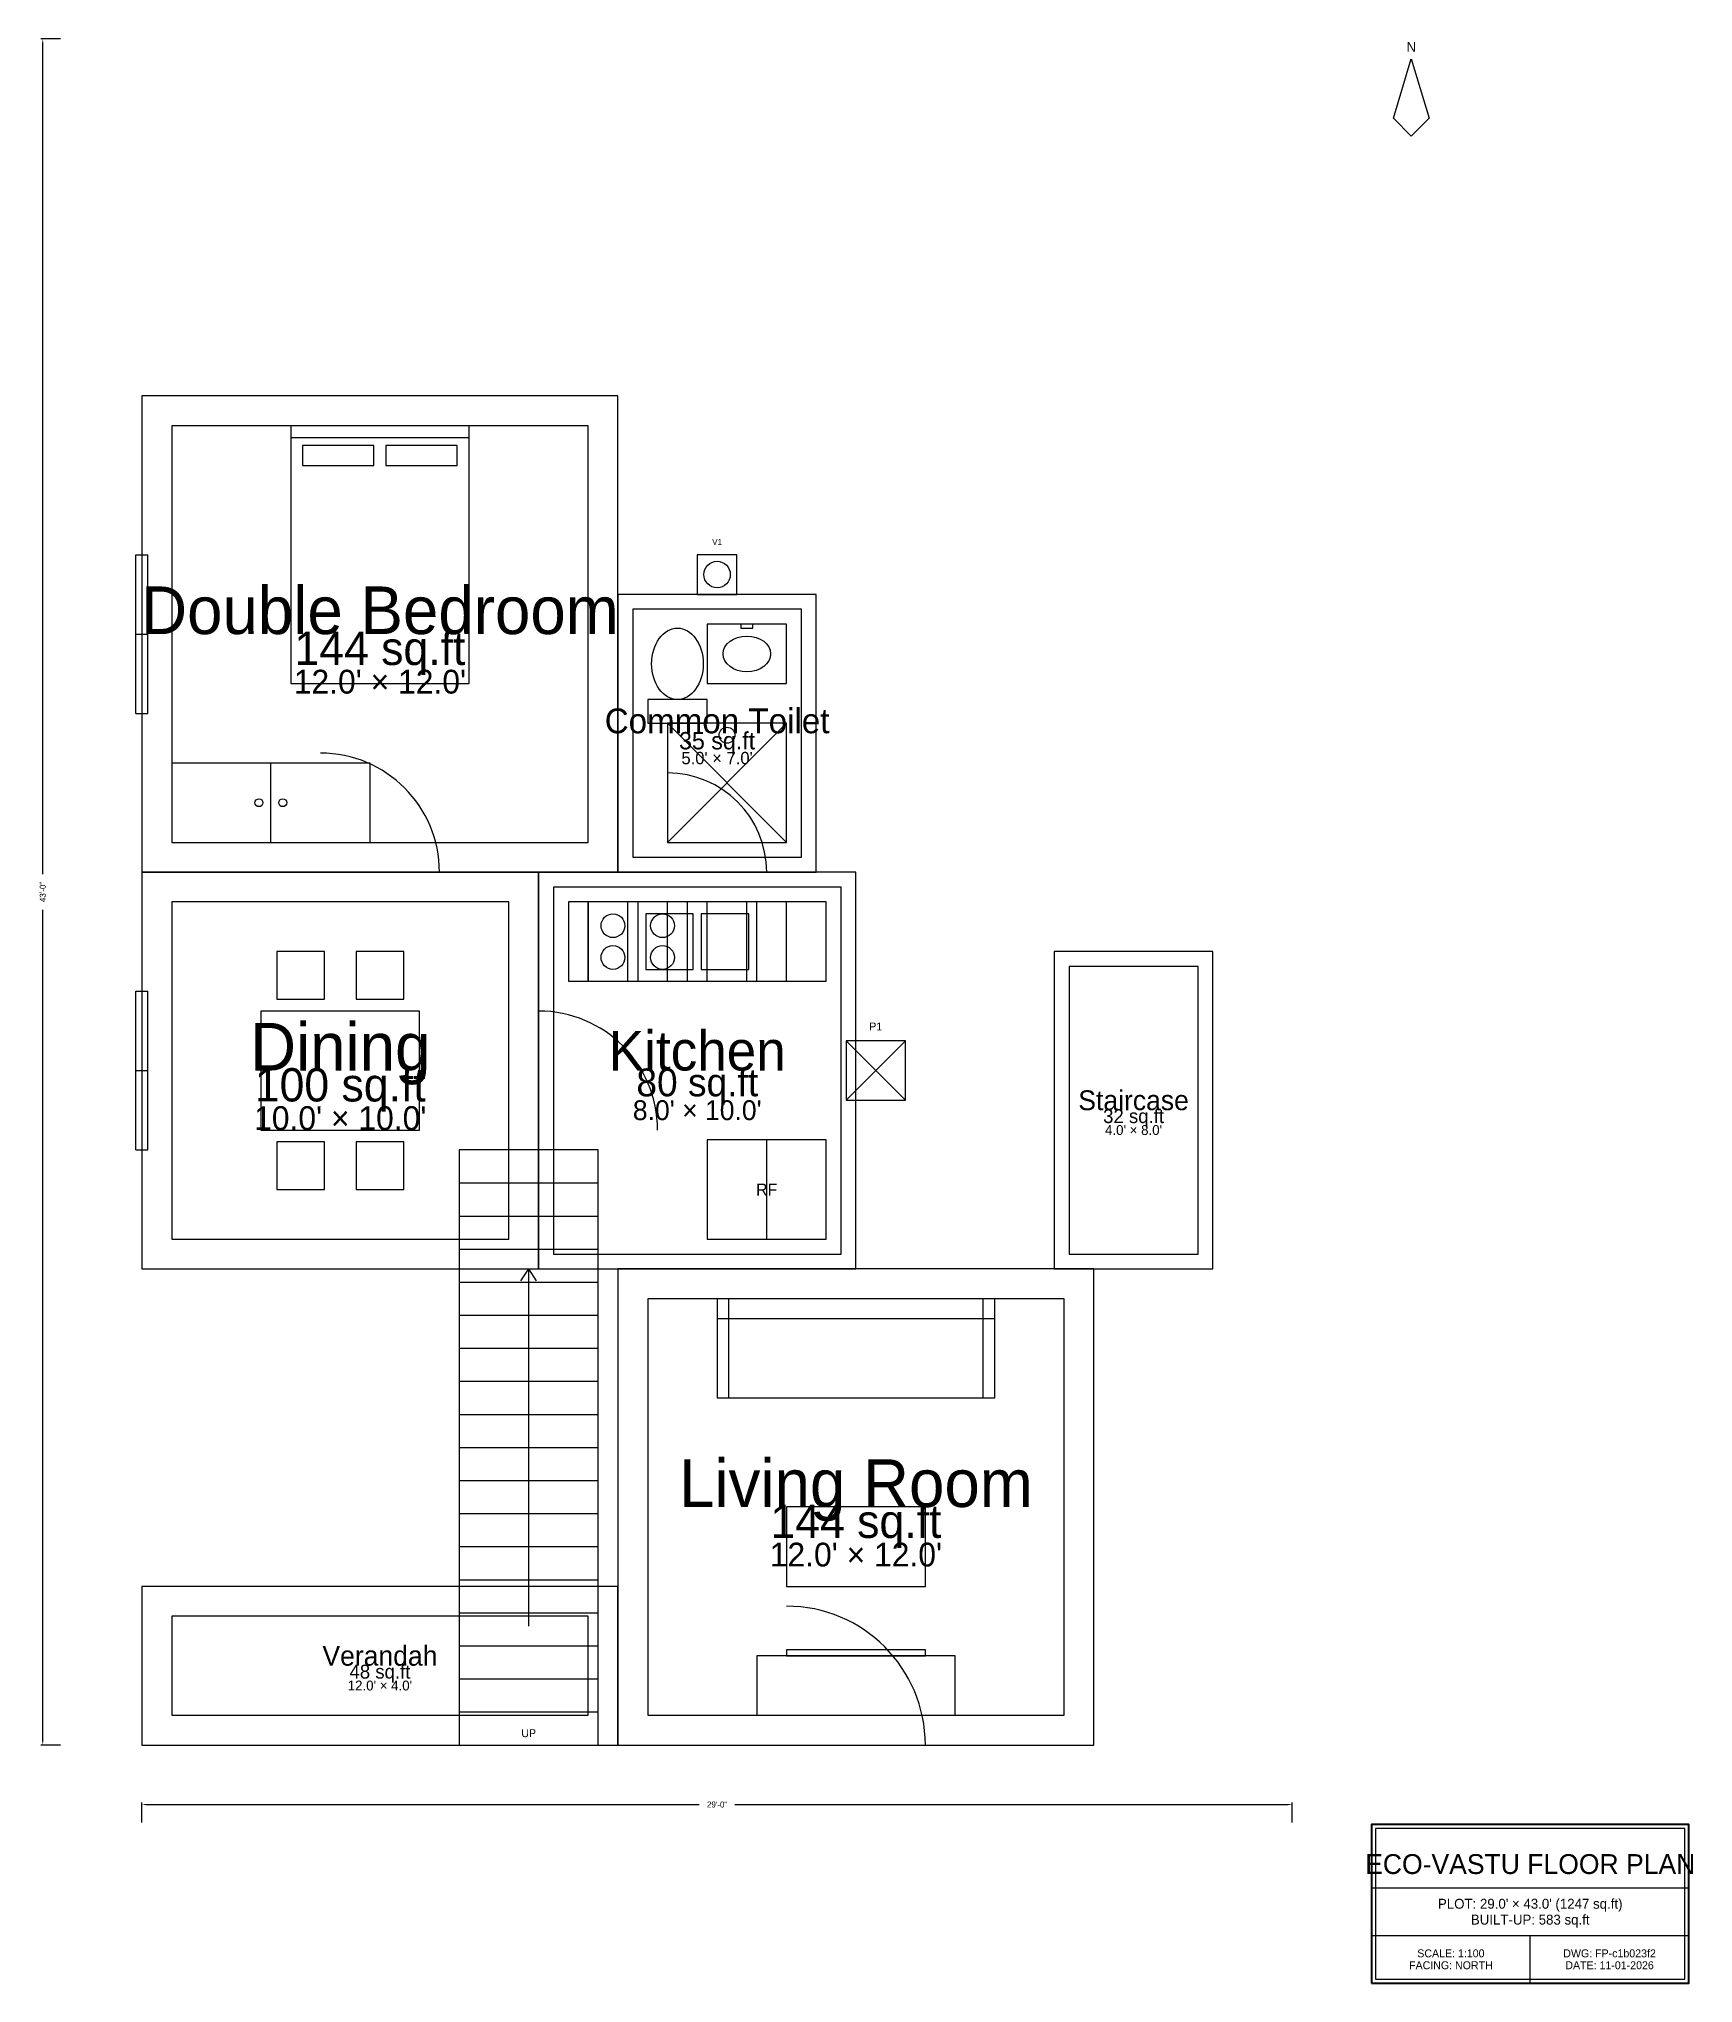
# Model space of a CAD drawing. Header units: feet. Extents: x -2.6 to 39.1, y -6 to 43.
import ezdxf
from ezdxf.enums import TextEntityAlignment as Align

# ---------------------------------------------------------------- set-up
doc = ezdxf.new("R2010")
doc.units = ezdxf.units.FT
for name, color, linetype in [('DOORS', 6, 'Continuous'), ('FIXTURES', 140, 'Continuous'), ('FURNITURE', 30, 'Continuous'), ('LABELS', 7, 'Continuous'), ('PLUMBING', 5, 'Continuous'), ('STAIRS', 3, 'Continuous'), ('VENTILATION', 4, 'Continuous'), ('WALLS', 1, 'Continuous'), ('WINDOWS', 4, 'Continuous')]:
    doc.layers.add(name, color=color, linetype=linetype)
doc.dimstyles.new('INDIAN_FT_IN', dxfattribs={"dimtxt": 0.15, "dimasz": 0.1, "dimexe": 0.05, "dimexo": 0.05, "dimtad": 1, "dimcen": 2.5, "dimazin": 3, "dimtfac": 1, "dimtmove": 0, "dimatfit": 3})

# ---------------------------------------------------------------- blocks, each defined once
blk = doc.blocks.new('_CLOSEDFILLED')
at = {"color": 0, "linetype": 'BYBLOCK'}
blk.add_solid([(-1, 0.16), (0, 0), (-1, -0.16)], dxfattribs=at)
blk = doc.blocks.new('*D1')
for p, q in [((0, -1.95), (0, -1.45)), ((29, -1.95), (29, -1.45)), ((0.1, -1.5), (14.05, -1.5)), ((14.95, -1.5), (28.9, -1.5))]:
    blk.add_line(p, q)
at = {"layer": 'Defpoints'}
for p in [(0, -1.5), (0, -2), (29, -2)]:
    blk.add_point(p, dxfattribs=at)
at = {"xscale": 0.1, "yscale": 0.1, "rotation": 180}
blk.add_blockref('_CLOSEDFILLED', (0, -1.5), dxfattribs=at)
at = {"xscale": 0.1, "yscale": 0.1}
blk.add_blockref('_CLOSEDFILLED', (29, -1.5), dxfattribs=at)
at = {"insert": (14.5, -1.5), "char_height": 0.15, "attachment_point": 5}
blk.add_mtext('29\'-0"', dxfattribs=at)
blk = doc.blocks.new('*D2')
for p, q in [((-2.05, 43), (-2.55, 43)), ((-2.5, 21.95), (-2.5, 42.9)), ((-2.5, 0.1), (-2.5, 21.05)), ((-2.05, 0), (-2.55, 0))]:
    blk.add_line(p, q)
at = {"layer": 'Defpoints'}
for p in [(-2, 43), (-2.5, 0), (-2, 0)]:
    blk.add_point(p, dxfattribs=at)
at = {"xscale": 0.1, "yscale": 0.1}
for p, rotation in [((-2.5, 43), 90), ((-2.5, 0), 270)]:
    blk.add_blockref('_CLOSEDFILLED', p, dxfattribs=dict(at, rotation=rotation))
at = {"insert": (-2.5, 21.5), "char_height": 0.15, "attachment_point": 5, "rotation": 90}
blk.add_mtext('43\'-0"', dxfattribs=at)

msp = doc.modelspace()

# ---------------------------------------------------------------- linework, layer by layer
at = {"layer": 'DOORS', "color": 0}
for p, q in [((4.5, 22), (7.5, 22)), ((13.25, 22), (15.75, 22)), ((16.25, 0), (19.75, 0))]:
    msp.add_line(p, q, dxfattribs=at)
at = {"layer": 'DOORS'}
for centre, radius in [((4.5, 22), 3), ((13.25, 22), 2.5), ((10, 15.5), 3), ((16.25, 0), 3.5)]:
    msp.add_arc(centre, radius, 0, 90, dxfattribs=at)
at = {"layer": 'FIXTURES', "color": 140}
for p, q in [((13.25, 22.75), (16.25, 25.75)), ((16.25, 22.75), (13.25, 25.75)), ((11.25, 19.25), (11.25, 21.25)), ((12.25, 19.25), (12.25, 21.25)), ((13.25, 19.25), (13.25, 21.25)), ((14.25, 19.25), (14.25, 21.25)), ((15.25, 19.25), (15.25, 21.25)), ((16.25, 19.25), (16.25, 21.25)), ((15.75, 12.75), (15.75, 15.25))]:
    msp.add_line(p, q, dxfattribs=at)
for points in [[(14.25, 26.75), (16.25, 26.75), (16.25, 28.25), (14.25, 28.25), (14.25, 26.75)], [(15.1, 28.15), (15.4, 28.15), (15.4, 28.25), (15.1, 28.25), (15.1, 28.15)], [(12.75, 25.75), (14.25, 25.75), (14.25, 26.35), (12.75, 26.35), (12.75, 25.75)], [(13.25, 22.75), (16.25, 22.75), (16.25, 25.75), (13.25, 25.75), (13.25, 22.75)], [(10.75, 19.25), (17.25, 19.25), (17.25, 21.25), (10.75, 21.25), (10.75, 19.25)], [(11.25, 19.25), (13.75, 19.25), (13.75, 21.25), (11.25, 21.25), (11.25, 19.25)], [(12.5, 19.25), (15.5, 19.25), (15.5, 21.25), (12.5, 21.25), (12.5, 19.25)], [(12.7, 19.55), (13.9, 19.55), (13.9, 20.95), (12.7, 20.95), (12.7, 19.55)], [(14.1, 19.55), (15.3, 19.55), (15.3, 20.95), (14.1, 20.95), (14.1, 19.55)], [(14.25, 12.75), (17.25, 12.75), (17.25, 15.25), (14.25, 15.25), (14.25, 12.75)]]:
    msp.add_lwpolyline(points, close=True, dxfattribs=at)
for centre, radius in [((14.75, 25.45), 0.2), ((11.875, 20.65), 0.3), ((13.125, 20.65), 0.3), ((11.875, 19.85), 0.3), ((13.125, 19.85), 0.3)]:
    msp.add_circle(centre, radius, dxfattribs=at)
for centre, major_axis, ratio in [((13.5, 27.25), (0, 0.9), 0.722222), ((15.25, 27.5), (0.6, 0), 0.75)]:
    msp.add_ellipse(centre, major_axis=major_axis, ratio=ratio, dxfattribs=at)
at = {"layer": 'FURNITURE', "color": 30}
msp.add_line((3.25, 22.75), (3.25, 24.75), dxfattribs=at)
for points in [[(3.75, 26.75), (8.25, 26.75), (8.25, 33.25), (3.75, 33.25), (3.75, 26.75)], [(3.75, 32.95), (8.25, 32.95), (8.25, 33.25), (3.75, 33.25), (3.75, 32.95)], [(4.05, 32.25), (5.85, 32.25), (5.85, 32.75), (4.05, 32.75), (4.05, 32.25)], [(6.15, 32.25), (7.95, 32.25), (7.95, 32.75), (6.15, 32.75), (6.15, 32.25)], [(0.75, 22.75), (5.75, 22.75), (5.75, 24.75), (0.75, 24.75), (0.75, 22.75)], [(3.4, 18.8), (4.6, 18.8), (4.6, 20), (3.4, 20), (3.4, 18.8)], [(5.4, 18.8), (6.6, 18.8), (6.6, 20), (5.4, 20), (5.4, 18.8)], [(3, 15.5), (7, 15.5), (7, 18.5), (3, 18.5), (3, 15.5)], [(3.4, 14), (4.6, 14), (4.6, 15.2), (3.4, 15.2), (3.4, 14)], [(5.4, 14), (6.6, 14), (6.6, 15.2), (5.4, 15.2), (5.4, 14)], [(14.5, 8.75), (21.5, 8.75), (21.5, 11.25), (14.5, 11.25), (14.5, 8.75)], [(14.5, 10.75), (21.5, 10.75), (21.5, 11.25), (14.5, 11.25), (14.5, 10.75)], [(14.5, 8.75), (14.8, 8.75), (14.8, 11.25), (14.5, 11.25), (14.5, 8.75)], [(21.2, 8.75), (21.5, 8.75), (21.5, 11.25), (21.2, 11.25), (21.2, 8.75)], [(16.25, 4), (19.75, 4), (19.75, 6), (16.25, 6), (16.25, 4)], [(15.5, 0.75), (20.5, 0.75), (20.5, 2.25), (15.5, 2.25), (15.5, 0.75)], [(16.25, 2.25), (19.75, 2.25), (19.75, 2.4), (16.25, 2.4), (16.25, 2.25)]]:
    msp.add_lwpolyline(points, close=True, dxfattribs=at)
for centre in [(2.95, 23.75), (3.55, 23.75)]:
    msp.add_circle(centre, 0.1, dxfattribs=at)
at = {"layer": 'LABELS', "color": 252}
for p, q in [((31, -3.6), (39, -3.6)), ((31, -4.8), (39, -4.8)), ((35, -6), (35, -4.8))]:
    msp.add_line(p, q, dxfattribs=at)
at = {"layer": 'LABELS'}
msp.add_lwpolyline([(31.55, 41), (32, 42.5), (32.45, 41), (32, 40.55), (31.55, 41)], close=True, dxfattribs=at)
at = {"layer": 'LABELS', "color": 250, "lineweight": 35}
msp.add_lwpolyline([(31, -6), (39, -6), (39, -2), (31, -2), (31, -6)], close=True, dxfattribs=at)
at = {"layer": 'LABELS', "color": 252}
msp.add_lwpolyline([(31.1, -5.9), (38.9, -5.9), (38.9, -2.1), (31.1, -2.1), (31.1, -5.9)], close=True, dxfattribs=at)
at = {"layer": 'PLUMBING'}
for p, q in [((17.75, 16.25), (19.25, 17.75)), ((19.25, 16.25), (17.75, 17.75))]:
    msp.add_line(p, q, dxfattribs=at)
msp.add_lwpolyline([(17.75, 16.25), (19.25, 16.25), (19.25, 17.75), (17.75, 17.75)], close=True, dxfattribs=at)
at = {"layer": 'STAIRS'}
for p, q in [((8, 14.167), (11.5, 14.167)), ((8, 13.333), (11.5, 13.333)), ((8, 12.5), (11.5, 12.5)), ((9.55, 11.7), (9.75, 12)), ((9.75, 3), (9.75, 12)), ((9.95, 11.7), (9.75, 12)), ((8, 11.667), (11.5, 11.667)), ((8, 10.833), (11.5, 10.833)), ((8, 10), (11.5, 10)), ((8, 9.167), (11.5, 9.167)), ((8, 8.333), (11.5, 8.333)), ((8, 7.5), (11.5, 7.5)), ((8, 6.667), (11.5, 6.667)), ((8, 5.833), (11.5, 5.833)), ((8, 5), (11.5, 5)), ((8, 4.167), (11.5, 4.167)), ((8, 3.333), (11.5, 3.333)), ((8, 2.5), (11.5, 2.5)), ((8, 1.667), (11.5, 1.667)), ((8, 0.833), (11.5, 0.833))]:
    msp.add_line(p, q, dxfattribs=at)
msp.add_lwpolyline([(8, 0), (11.5, 0), (11.5, 15), (8, 15), (8, 0)], close=True, dxfattribs=at)
at = {"layer": 'VENTILATION'}
msp.add_lwpolyline([(14, 29), (15, 29), (15, 30), (14, 30)], close=True, dxfattribs=at)
msp.add_circle((14.5, 29.5), 0.333, dxfattribs=at)
at = {"layer": 'WALLS', "color": 1}
for points in [[(0, 22), (12, 22), (12, 34), (0, 34), (0, 22)], [(0, 12), (10, 12), (10, 22), (0, 22), (0, 12)], [(12, 0), (24, 0), (24, 12), (12, 12), (12, 0)], [(0, 0), (12, 0), (12, 4), (0, 4), (0, 0)]]:
    msp.add_lwpolyline(points, close=True, dxfattribs=at)
at = {"layer": 'WALLS'}
for points in [[(0.75, 22.75), (11.25, 22.75), (11.25, 33.25), (0.75, 33.25), (0.75, 22.75)], [(12.375, 22.375), (16.625, 22.375), (16.625, 28.625), (12.375, 28.625), (12.375, 22.375)], [(10.375, 12.375), (17.625, 12.375), (17.625, 21.625), (10.375, 21.625), (10.375, 12.375)], [(0.75, 12.75), (9.25, 12.75), (9.25, 21.25), (0.75, 21.25), (0.75, 12.75)], [(23.375, 12.375), (26.625, 12.375), (26.625, 19.625), (23.375, 19.625), (23.375, 12.375)], [(12.75, 0.75), (23.25, 0.75), (23.25, 11.25), (12.75, 11.25), (12.75, 0.75)], [(0.75, 0.75), (11.25, 0.75), (11.25, 3.25), (0.75, 3.25), (0.75, 0.75)]]:
    msp.add_lwpolyline(points, close=True, dxfattribs=at)
at = {"layer": 'WALLS', "color": 7}
for points in [[(12, 22), (17, 22), (17, 29), (12, 29), (12, 22)], [(10, 12), (18, 12), (18, 22), (10, 22), (10, 12)], [(23, 12), (27, 12), (27, 20), (23, 20), (23, 12)]]:
    msp.add_lwpolyline(points, close=True, dxfattribs=at)
at = {"layer": 'WINDOWS', "color": 4}
for p, q in [((-0.15, 26), (-0.15, 30)), ((-0.15, 30), (0.15, 30)), ((0.15, 26), (0.15, 30)), ((-0.15, 28), (0.15, 28)), ((-0.15, 26), (0.15, 26)), ((-0.15, 15), (-0.15, 19)), ((-0.15, 19), (0.15, 19)), ((0.15, 15), (0.15, 19)), ((-0.15, 17), (0.15, 17)), ((-0.15, 15), (0.15, 15))]:
    msp.add_line(p, q, dxfattribs=at)

# ---------------------------------------------------------------- texts
at = {"layer": 'FIXTURES', "color": 140}
msp.add_text('RF', height=0.3, dxfattribs=at).set_placement((15.75, 14), align=Align.MIDDLE_CENTER)
at = {"layer": 'LABELS'}
msp.add_text('N', height=0.25, dxfattribs=at).set_placement((32, 42.8), align=Align.MIDDLE_CENTER)
at = {"layer": 'LABELS', "color": 250}
for s, height, p in [('Double Bedroom', 1.2, (6, 28.6)), ('Common Toilet', 0.625, (14.5, 25.812)), ('Dining', 1.2, (5, 17.6)), ('Kitchen', 1, (14, 17.5)), ('Staircase', 0.5, (25, 16.25)), ('Living Room', 1.2, (18, 6.6)), ('Verandah', 0.5, (6, 2.25)), ('ECO-VASTU FLOOR PLAN', 0.5, (35, -3))]:
    msp.add_text(s, height=height, dxfattribs=at).set_placement(p, align=Align.MIDDLE_CENTER)
at = {"layer": 'LABELS', "color": 251}
for s, height, p in [('144 sq.ft', 0.84, (6, 27.64)), ('35 sq.ft', 0.4375, (14.5, 25.312)), ('100 sq.ft', 0.84, (5, 16.64)), ('80 sq.ft', 0.7, (14, 16.7)), ('32 sq.ft', 0.35, (25, 15.85)), ('144 sq.ft', 0.84, (18, 5.64)), ('48 sq.ft', 0.35, (6, 1.85)), ("PLOT: 29.0' × 43.0' (1247 sq.ft)", 0.25, (35, -4)), ('BUILT-UP: 583 sq.ft', 0.25, (35, -4.4))]:
    msp.add_text(s, height=height, dxfattribs=at).set_placement(p, align=Align.MIDDLE_CENTER)
at = {"layer": 'LABELS', "color": 252}
for s, height, p in [("12.0' × 12.0'", 0.6, (6, 26.8)), ("5.0' × 7.0'", 0.3125, (14.5, 24.875)), ("8.0' × 10.0'", 0.5, (14, 16)), ("10.0' × 10.0'", 0.6, (5, 15.8)), ("4.0' × 8.0'", 0.25, (25, 15.5)), ("12.0' × 12.0'", 0.6, (18, 4.8)), ("12.0' × 4.0'", 0.25, (6, 1.5)), ('SCALE: 1:100', 0.2, (33, -5.25)), ('DWG: FP-c1b023f2', 0.2, (37, -5.25)), ('FACING: NORTH', 0.2, (33, -5.55)), ('DATE: 11-01-2026', 0.2, (37, -5.55))]:
    msp.add_text(s, height=height, dxfattribs=at).set_placement(p, align=Align.MIDDLE_CENTER)
at = {"layer": 'PLUMBING'}
msp.add_text('P1', height=0.2, dxfattribs=at).set_placement((18.5, 17.95), align=Align.BOTTOM_CENTER)
at = {"layer": 'STAIRS'}
msp.add_text('UP', height=0.2, dxfattribs=at).set_placement((9.75, 0.3), align=Align.MIDDLE_CENTER)
at = {"layer": 'VENTILATION'}
msp.add_text('V1', height=0.15, dxfattribs=at).set_placement((14.5, 30.2), align=Align.BOTTOM_CENTER)

# ---------------------------------------------------------------- dimensions: what is measured, and where the dimension line sits
dim = msp.add_linear_dim(base=(-2.5, 0), p1=(-2, 0), p2=(-2, 43), angle=90, text='43\'-0"', dimstyle='INDIAN_FT_IN', override={"dimtxt": 0.15})
dim.commit()
dim.dimension.update_dxf_attribs({"geometry": '*D2', "text_midpoint": (-2.5, 21.5)})
dim = msp.add_linear_dim(base=(0, -1.5), p1=(0, -2), p2=(29, -2), text='29\'-0"', dimstyle='INDIAN_FT_IN', override={"dimtxt": 0.15})
dim.commit()
dim.dimension.update_dxf_attribs({"geometry": '*D1', "text_midpoint": (14.5, -1.5)})

doc.saveas('drawing.dxf')
